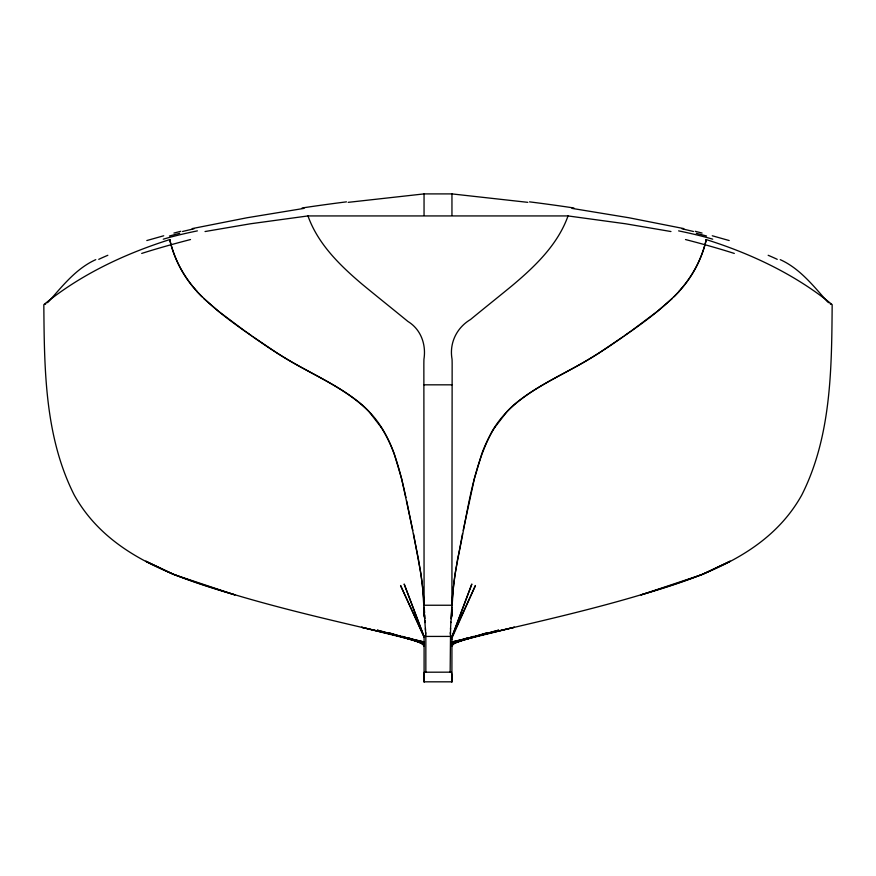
<?xml version="1.0" encoding="UTF-8"?>
<svg xmlns="http://www.w3.org/2000/svg" width="876" height="876" viewBox="0 0 876 876"><rect width="100%" height="100%" fill="white"/><g stroke="black" fill="none" stroke-linecap="round" stroke-linejoin="round"><path stroke-width="1.31" d="M421.695 642.721L424.083 646.061L424.094 636.469L404.154 584.029L424.094 636.863L400.551 585.486L424.104 637.213M205.039 231.538L250.481 223.774L307.969 215.934C317.977 244.097 340.096 265.559 362.401 284.426C377.479 296.865 392.776 309.042 407.887 321.437C420.962 329.387 426.284 344.553 423.94 359.259A204.447 204.447 0 0 0 423.853 363.868L424.094 605.239L451.906 605.239L452.147 363.868A204.447 204.447 0 0 0 452.06 359.259C449.125 343.217 456.615 327.755 470.532 319.499C484.428 308.034 498.543 296.833 512.449 285.39C535.181 266.271 557.848 244.579 568.031 215.934L625.519 223.774L670.961 231.538M467.017 637.958L451.939 643.98L451.906 682.086L451.939 679.853M451.896 615.62L451.939 609.565M451.906 604.144L451.906 602.25M451.95 215.266L451.95 193.903L424.05 193.903L348.188 202.345M451.939 644.309L461.663 639.732M451.917 638.363L451.917 639.458M451.939 616.868L451.939 612.247M424.094 644.221L424.094 646.006M451.917 675.462L451.425 672.166L424.258 672.21L424.094 682.086L424.094 645.82M451.896 637.159L471.846 584.029L451.906 636.83L475.449 585.486L451.917 638.155M451.928 644.966L451.906 646.083L454.305 642.721M706.187 239.575C751.29 253.744 795.43 274.604 832.167 304.629C831.642 368.774 831.401 436.401 801.759 495.05C768.58 554.574 702.366 576.747 640.98 594.935L701.95 574.579L730.047 561.264M450.538 629.067L450.91 622.059M450.571 628.355L450.155 672.056M450.877 622.573L453.44 587.073A327.766 327.766 0 0 1 455.213 573.178L462.528 533.659M450.264 634.136L450.363 632.209M451.085 618.719L451.775 607.156M457.535 559.523L455.914 569.269A371.621 371.621 0 0 0 451.819 605.228M457.524 559.337C467.335 516.249 471.222 470.598 492.29 431.014C513.402 394.572 555.066 379.658 589.384 358.952A344.06 344.06 0 0 0 598.319 353.499C627.183 333.756 657.482 314.911 681.331 289.003M463.196 530.44L474.321 478.898L481.822 453.669A137.839 137.839 0 0 1 494.962 427.105M145.953 561.264L174.05 574.579L235.02 594.935C173.634 576.747 107.419 554.574 74.241 495.05C44.599 436.412 44.369 368.796 43.822 304.651C80.548 274.615 124.721 253.788 169.813 239.575M494.995 427.127L506.996 411.578A99.974 99.974 0 0 1 513.982 404.745C538.411 384.071 568.754 372.41 595.472 355.163A445.785 445.785 0 0 0 609.28 346.327L622.814 337.03M451.939 636.414L424.083 636.436M454.315 642.163L451.917 645.36L454.633 642.458M678.922 291.686L674.104 296.745M454.644 642.316L451.917 645.229L457.48 641.309M672.275 298.497L657.296 311.407L630.84 331.27M48.585 301.683C62.579 285.937 76.037 268.603 95.758 259.646M47.381 302.691L47.972 302.22M630.085 331.73L624.38 335.837M451.928 644.747L456.374 641.681M45.815 303.808L44.643 304.487M459.232 640.63L451.939 644.342L464.51 639.239M702.563 574.437L730.069 561.253M451.939 644.046L473.587 636.611M701.95 574.579C620.832 604.626 535.849 621.84 451.928 641.988L514.442 627.238L451.928 642.776L498.564 630.162M473.587 636.359L451.939 643.586L487.089 632.954M487.089 632.79L451.928 643.181L498.564 630.249M146.807 240.55L163.724 235.775M173.93 233.06L180.784 231.308M192.183 228.603L247.01 217.763L304.06 208.379M307.969 215.934L568.031 215.934M424.104 384.827L451.896 384.827M424.094 681.824L451.906 681.824M451.95 193.903L527.812 202.345M571.94 208.379L628.99 217.763L683.817 228.603M695.215 231.308L702.07 233.06M377.436 630.162L424.072 642.776L361.558 627.238L424.072 641.988C340.151 621.84 255.168 604.626 174.05 574.579M712.276 235.775L729.193 240.55M377.436 630.249L424.072 643.181L388.911 632.79M388.911 632.954L424.061 643.586L402.412 636.359M402.412 636.611L424.061 643.98L408.983 637.958M411.49 639.239L424.061 644.342L416.768 640.63M145.931 561.253L173.437 574.437M831.357 304.487L830.185 303.808M414.337 639.732L424.072 644.747L419.626 641.681M780.242 259.646C799.963 268.603 813.421 285.937 827.415 301.683M418.52 641.309L424.083 645.262L421.356 642.316M253.186 337.03L266.72 346.327A445.785 445.785 0 0 0 280.528 355.163C307.246 372.41 337.578 384.071 362.018 404.745A99.974 99.974 0 0 1 369.004 411.578L381.005 427.127M251.62 335.837L245.915 331.73M245.16 331.27L218.704 311.407L203.725 298.497M828.028 302.22L828.619 302.691M201.896 296.745L197.078 291.686M421.367 642.458L424.083 645.36L421.685 642.163M194.669 289.003C218.518 314.911 248.817 333.745 277.681 353.499A344.06 344.06 0 0 0 286.616 358.952C315.546 376.264 348.122 389.229 371.577 414.282C392.174 437.223 399.346 468.266 405.96 497.513M406.683 500.941L418.476 559.337M412.804 530.44L401.679 478.898L394.178 453.669A137.839 137.839 0 0 0 381.038 427.105M413.472 533.659L420.787 573.178A327.766 327.766 0 0 1 422.56 587.073L425.845 636.064L425.845 672.056M418.465 559.523L420.086 569.269A371.621 371.621 0 0 1 424.181 605.228M424.225 607.156L424.586 612.937M424.696 614.864L424.915 618.719M425.637 632.209L425.736 634.136M425.013 620.646L425.123 622.573M425.429 628.355L425.528 630.282M451.939 643.75L451.917 639.568M451.939 679.656L451.917 675.56M424.094 602.25L424.094 604.144M424.061 609.565L424.104 615.62M424.061 612.247L424.061 616.868M424.05 193.903L424.05 215.266M706.33 239.608A115.095 115.095 0 0 1 678.747 291.533M678.615 230.87A457.371 61.55 0.1 0 1 712.736 239.181M706.209 239.575A112.96 112.96 0 0 1 681.254 288.938M768.164 255.288A420.951 46.975 8 0 1 777.242 259.34M685.492 239.542A431.54 49.549 7.5 0 1 734.307 253.438M696.278 233.323A682.875 99.842 4.2 0 1 706.549 236.005M682.021 228.822A315.776 54.29 2.3 0 1 693.453 231.494M529.531 201.852A475.504 78.665 2.4 0 1 573.889 207.973M197.253 291.533A115.095 115.095 0 0 1 169.67 239.608M163.264 239.181A457.371 61.55 -0.1 0 1 197.385 230.87M194.746 288.938A112.96 112.96 0 0 1 169.791 239.575M98.758 259.34A420.951 46.975 -8 0 1 107.836 255.288M141.693 253.438A431.54 49.549 -7.5 0 1 190.508 239.542M169.451 236.005A682.875 99.842 -4.2 0 1 179.722 233.323M182.547 231.494A315.776 54.29 -2.3 0 1 193.979 228.822M302.11 207.973A475.504 78.665 -2.4 0 1 346.469 201.852"/></g></svg>
